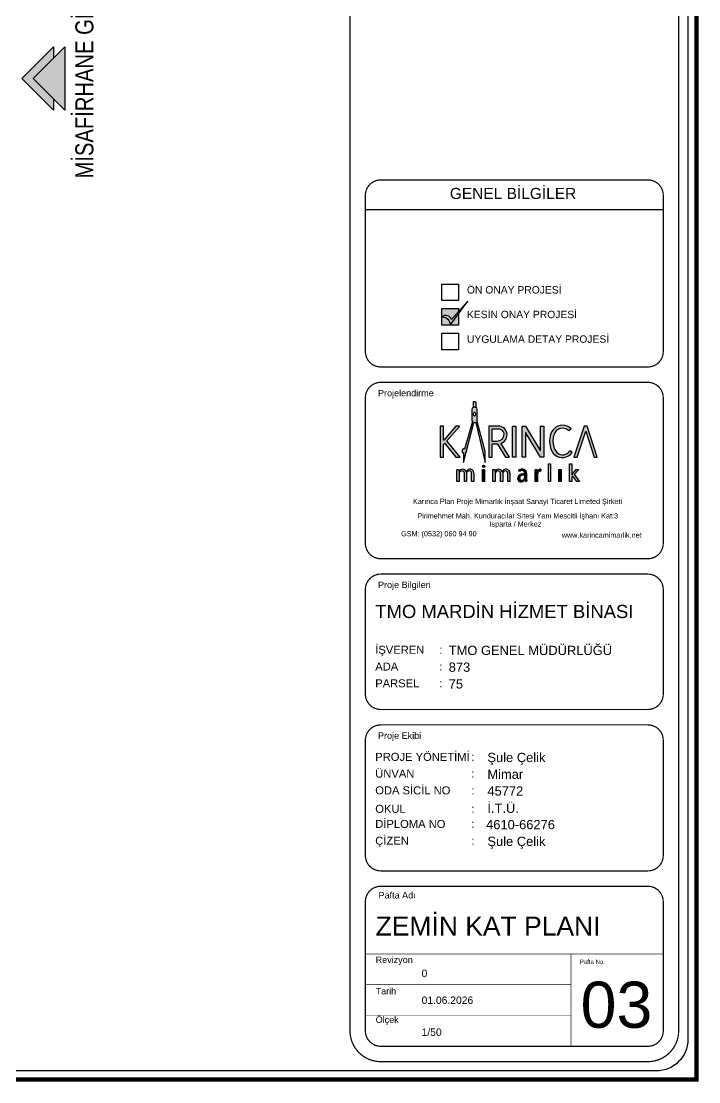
# Model space of a CAD drawing. Header units: inches. Extents: x 21 to 32698, y 13 to 3712.
# Drawn here: x 7118 to 8299, y 13 to 1862 of the extents above; entities that cross this region are included whole.
import ezdxf

# ---------------------------------------------------------------- set-up
doc = ezdxf.new("R2010")
doc.units = ezdxf.units.IN
doc.header["$MEASUREMENT"] = 0
for name, color, linetype, lineweight in [('Z_MİM_-KM-AREA-IDEN', 8, 'Continuous', 25), ('Z_MİM_-KM-Logo', 8, 'Continuous', 25), ('Z_MİM_-KM-Pafta', 8, 'Continuous', 25), ('Z_MİM_00', 8, 'Continuous', 25), ('Z_MİM__Pafta', 8, 'Continuous', 25)]:
    doc.layers.add(name, color=color, linetype=linetype, lineweight=lineweight)
doc.styles.add('not', font='micross.ttf', dxfattribs={"width": 0.8})
doc.styles.add('STYLE1', font='arial.ttf', dxfattribs={"height": 1})

# ---------------------------------------------------------------- blocks, each defined once
blk = doc.blocks.new('pergel')
h = blk.add_hatch(color=256)
h.dxf.hatch_style = 1
edge = h.paths.add_edge_path()
edge.add_arc((2974.55308290449, 1669.176967531059), 1.715819474263541, 0.4235279331038809, 65.36271147567595)
edge.add_line((2975.268360758346, 1670.736587375779), (2974.644107188362, 1670.736587375779))
edge.add_line((2974.644107188362, 1670.736587375779), (2974.644107188362, 1671.155291235299))
edge.add_line((2974.644107188362, 1671.155291235299), (2975.268360758346, 1671.374151265647))
edge.add_line((2975.268360758346, 1671.374151265647), (2975.268360758346, 1675.108166648041))
edge.add_line((2975.268360758346, 1675.108166648041), (2974.644107188362, 1675.327026678389))
edge.add_line((2974.644107188362, 1675.327026678389), (2974.644107188362, 1675.481541998786))
edge.add_line((2974.644107188362, 1675.481541998786), (2973.784139222037, 1675.481541998786))
edge.add_line((2973.784139222037, 1675.481541998786), (2973.784139222037, 1675.327026678389))
edge.add_line((2973.784139222037, 1675.327026678389), (2973.159885652052, 1675.108166648041))
edge.add_line((2973.159885652052, 1675.108166648041), (2973.159885652052, 1671.374151265647))
edge.add_line((2973.159885652052, 1671.374151265647), (2973.784139222037, 1671.155291235299))
edge.add_line((2973.784139222037, 1671.155291235299), (2973.784139222037, 1670.736587375779))
edge.add_line((2973.784139222037, 1670.736587375779), (2973.159885652052, 1670.736587375779))
edge.add_arc((2973.799580384648, 1669.189650679108), 1.673984018567663, 112.4662460190142, 180)
edge.add_line((2972.12559636608, 1669.189650679108), (2972.12559636608, 1660.156600831345))
edge.add_line((2972.12559636608, 1660.156600831345), (2972.421979303776, 1660.156600831345))
edge.add_line((2972.421979303776, 1660.156600831345), (2972.421979303776, 1659.743386423323))
edge.add_line((2972.421979303776, 1659.743386423323), (2966.180883197285, 1637.841561507803))
edge.add_spline(control_points=[(2966.180883197285, 1637.841561507803), (2966.041666886364, 1637.973959199016), (2965.596305837778, 1638.3975070879), (2964.538718586975, 1637.66636254058), (2964.273970571732, 1636.558231615602), (2964.278506464495, 1635.514025180827), (2964.899992817955, 1634.900379495528), (2965.272819639695, 1634.958989397519), (2965.435441089321, 1634.992651490601)], knot_values=[0, 0, 0, 0, 0.906065528065358, 2.898556146179975, 4.776068802223844, 6.793899606192447, 7.846818993114788, 8.645585330555871, 8.645585330555871, 8.645585330555871, 8.645585330555871], degree=3, periodic=0)
edge.add_line((2965.435441089321, 1634.992651490601), (2965.435441089321, 1627.06832932045))
edge.add_line((2965.435441089321, 1627.06832932045), (2973.534119928994, 1658.961637573256))
edge.add_line((2973.534119928994, 1658.961637573256), (2974.96040099199, 1658.961637573256))
edge.add_line((2974.96040099199, 1658.961637573256), (2975.156714876681, 1658.961637573256))
edge.add_line((2975.156714876681, 1658.961637573256), (2982.527229429327, 1627.06832932045))
edge.add_line((2982.527229429327, 1627.06832932045), (2982.527229429327, 1635.82532773742))
edge.add_line((2982.527229429327, 1635.82532773742), (2976.268855501898, 1659.743386423323))
edge.add_line((2976.268855501898, 1659.743386423323), (2976.268855501898, 1660.156600831345))
edge.add_line((2976.268855501898, 1660.156600831345), (2976.268855501898, 1669.189650679169))
edge = h.paths.add_edge_path(flags=16)
edge.add_ellipse((2974.196959621083, 1665.393443839912), major_axis=(0.0171635841157065, 1.543416035795891), ratio=0.478723991060213, start_angle=0, end_angle=360)
for p, q in [((2973.784139222037, 1675.327026678389), (2973.159885652052, 1675.108166648041)), ((2973.159885652052, 1675.108166648041), (2973.159885652052, 1671.374151265647)), ((2973.159885652052, 1671.374151265647), (2973.784139222037, 1671.155291235299)), ((2973.784139222037, 1670.736587375779), (2973.159885652052, 1670.736587375779)), ((2973.784139222037, 1675.481541998786), (2973.784139222037, 1675.327026678389)), ((2973.784139222037, 1675.481541998786), (2974.644107188362, 1675.481541998786)), ((2973.784139222037, 1671.155291235299), (2973.784139222037, 1670.736587375779)), ((2974.644107188362, 1675.481541998786), (2974.644107188362, 1675.327026678389)), ((2974.644107188362, 1675.327026678389), (2975.268360758346, 1675.108166648041)), ((2975.268360758346, 1671.374151265647), (2974.644107188362, 1671.155291235299)), ((2974.644107188362, 1671.155291235299), (2974.644107188362, 1670.736587375779)), ((2975.268360758346, 1670.736587375779), (2974.644107188362, 1670.736587375779)), ((2975.268360758346, 1675.108166648041), (2975.268360758346, 1671.374151265647)), ((2972.12559636608, 1669.189650679108), (2972.12559636608, 1660.156600831345)), ((2976.268855501898, 1660.156600831345), (2976.268855501898, 1669.18965067914)), ((2965.435441089321, 1627.06832932045), (2973.534119928994, 1658.961637573256)), ((2972.421979303776, 1659.743386423323), (2966.180883197285, 1637.841561507803)), ((2972.12559636608, 1660.156600831345), (2972.421979303776, 1660.156600831345)), ((2972.421979303776, 1660.156600831345), (2972.421979303776, 1659.743386423323)), ((2973.534119928994, 1658.961637573256), (2974.96040099199, 1658.961637573256)), ((2973.730433813684, 1658.961637573256), (2975.156714876681, 1658.961637573256)), ((2975.156714876681, 1658.961637573256), (2982.527229429327, 1627.06832932045)), ((2976.268855501898, 1659.743386423323), (2976.268855501898, 1660.156600831345)), ((2982.527229429327, 1635.82532773742), (2976.268855501898, 1659.743386423323)), ((2965.435441089321, 1634.992651490601), (2965.435441089321, 1627.06832932045)), ((2982.527229429327, 1627.06832932045), (2982.527229429327, 1635.82532773742))]:
    blk.add_line(p, q)
for centre, radius, start, end in [((2973.799580384648, 1669.189650679108), 1.673984018567758, 112.466246019004, 180), ((2974.55308290449, 1669.176967531059), 1.715819474263561, 0.4235279310538195, 65.36271147567595)]:
    blk.add_arc(centre, radius, start, end)
blk.add_ellipse((2974.196959621083, 1665.393443839912), major_axis=(0.0171635841157065, 1.543416035795891), ratio=0.478723991060213)
blk.add_open_spline([(2966.180883197285, 1637.841561507803), (2966.041666886364, 1637.973959199016), (2965.596305837778, 1638.3975070879), (2964.538718586975, 1637.66636254058), (2964.273970571732, 1636.558231615602), (2964.278506464495, 1635.514025180827), (2964.899992817955, 1634.900379495528), (2965.272819639695, 1634.958989397519), (2965.435441089321, 1634.992651490601)], degree=3, knots=[0, 0, 0, 0, 0.906065528065358, 2.898556146179975, 4.776068802223844, 6.793899606192447, 7.846818993114788, 8.645585330555871, 8.645585330555871, 8.645585330555871, 8.645585330555871])
blk = doc.blocks.new('logo')
at = {"layer": 'Z_MİM_-KM-Logo'}
h = blk.add_hatch(color=256, dxfattribs=at)
h.dxf.hatch_style = 1
h.paths.add_polyline_path([(-103729.8853628559, -47296.42739368403, -0.4640346983123956), (-103729.8156815849, -47296.42903027109), (-103727.8374155552, -47298.88346610473), (-103727.0322700617, -47298.88346610473), (-103729.4625550639, -47295.95049647651), (-103727.1836542121, -47293.38005791519, 0.6466788186582452), (-103727.21780299, -47293.30414507764), (-103727.8523149543, -47293.30414507764), (-103730.0003355958, -47295.82900353602, -0.6976781699401589), (-103730.0807327143, -47295.79943156815), (-103730.0807327143, -47293.30414507764), (-103730.6817298291, -47293.30414507764), (-103730.6817298291, -47298.88716380409), (-103730.0807327143, -47298.88716380409), (-103730.0807327143, -47296.64775703036)])
h = blk.add_hatch(color=256, dxfattribs=at)
h.dxf.hatch_style = 1
h.paths.add_polyline_path([(-103720.3246353549, -47296.57070562087), (-103718.8953484689, -47298.88346610473), (-103718.1616595139, -47298.88346610473), (-103719.733845066, -47296.39076436911, 0.345808470435466), (-103718.6015779588, -47294.81401010426, 0.4158857313964053), (-103720.1817068826, -47293.30414507764), (-103721.8790181148, -47293.30414507764), (-103721.8790181148, -47298.88716380409), (-103721.2780209999, -47298.88716380409), (-103721.2780209999, -47296.50576988434), (-103720.4411010552, -47296.50576988434, -0.2599396934353719)])
h.paths.add_polyline_path([(-103720.4411010552, -47296.05705068504), (-103721.2780209999, -47296.05705068504), (-103721.2780209999, -47293.79850147195), (-103720.1817068826, -47293.79850147195, -0.4172423685934798), (-103719.1816886341, -47294.80890353973, -0.4107982054736379)], flags=16)
h = blk.add_hatch(color=256, dxfattribs=at)
h.dxf.hatch_style = 1
h.paths.add_polyline_path([(-103716.997242811, -47293.30414507764), (-103717.5982399259, -47293.30414507764), (-103717.5982399259, -47298.88716380409), (-103716.997242811, -47298.88716380409)])
h = blk.add_hatch(color=256, dxfattribs=at)
h.dxf.hatch_style = 1
h.paths.add_polyline_path([(-103715.8904808657, -47298.88716380409), (-103715.2894837507, -47298.88716380409), (-103715.2894837507, -47294.51367101987, -0.7598852885420079), (-103715.2047596036, -47294.49011335152), (-103712.554661535, -47298.88716380409), (-103711.9536644201, -47298.88716380409), (-103711.9536644201, -47293.30414507764), (-103712.554661535, -47293.30414507764), (-103712.554661535, -47297.67763786188, -0.7598852885419533), (-103712.6393856821, -47297.70119553026), (-103715.2894837507, -47293.30414507764), (-103715.8904808657, -47293.30414507764)])
h = blk.add_hatch(color=256, dxfattribs=at)
h.dxf.hatch_style = 1
h.paths.add_polyline_path([(-103710.7275782509, -47294.79084456228, 0.1639460502794638), (-103710.6553982843, -47297.55003287653, 0.1012321673183448), (-103709.9963003331, -47298.49771263785, 0.4309901459707643), (-103706.8640145728, -47298.09688991871), (-103707.2471814775, -47297.76163710441, -0.4598362666888568), (-103709.5867159278, -47298.09099907215, -0.0998717981528822), (-103710.0851105581, -47297.31506324713, -0.1524436597480003), (-103710.1794082891, -47294.96987070598, -0.0949922888296807), (-103709.7156891463, -47294.16606752486, -0.4279411909800193), (-103707.4518173418, -47294.16606752486), (-103707.0280075012, -47293.78552465751, 0.4237683822315349), (-103710.1178578526, -47293.80122631433, 0.125383156256806)])
h = blk.add_hatch(color=256, dxfattribs=at)
h.dxf.hatch_style = 1
h.paths.add_polyline_path([(-103704.119516872, -47293.30414507764), (-103704.6860516381, -47293.30414507764), (-103706.5158844284, -47298.88716380409), (-103705.9362171968, -47298.88716380409), (-103704.405077038, -47294.21548876096), (-103702.9037653838, -47298.88716380409), (-103702.3253314884, -47298.88716380409)])
h = blk.add_hatch(color=256, dxfattribs=at)
h.dxf.hatch_style = 1
edge = h.paths.add_edge_path()
edge.add_arc((-103722.8309022776, -47300.54735976465), 0.2147337825238639, 0, 360)
h = blk.add_hatch(color=256, dxfattribs=at)
h.dxf.hatch_style = 1
h.paths.add_polyline_path([(-103710.7265905736, -47300.12062810862), (-103710.7265905736, -47303.30035189912), (-103711.1370803514, -47303.30035189912), (-103711.1370803514, -47300.12062810862)])
h = blk.add_hatch(color=256, dxfattribs=at)
h.dxf.hatch_style = 1
edge = h.paths.add_edge_path()
edge.add_line((-103705.5158719417, -47303.30035189912), (-103706.0106540621, -47303.30035189912))
edge.add_line((-103706.0106540621, -47303.30035189912), (-103706.7077607005, -47302.33281872138))
edge.add_arc((-103706.744788089, -47302.35949691591), 0.0456371949673915, 35.77271032448317, 135.6485041987957)
edge.add_line((-103706.7774216375, -47302.32759385837), (-103706.9294597761, -47302.48311324576))
edge.add_line((-103706.9294597761, -47302.48311324576), (-103706.9294597761, -47303.30035189912))
edge.add_line((-103706.9294597761, -47303.30035189912), (-103707.339949554, -47303.30035189912))
edge.add_line((-103707.339949554, -47303.30035189912), (-103707.339949554, -47300.12062810862))
edge.add_line((-103707.339949554, -47300.12062810862), (-103706.9294597761, -47300.12062810862))
edge.add_line((-103706.9294597761, -47300.12062810862), (-103706.9294597761, -47302.06166490441))
edge.add_arc((-103706.9066411786, -47302.06166490444), 0.0228185974410735, 179.9999999451918, 320.6174641943175)
edge.add_line((-103706.8890040684, -47302.07614318923), (-103706.1215172189, -47301.14120853412))
edge.add_line((-103706.1215172189, -47301.14120853412), (-103705.6175931465, -47301.14120853412))
edge.add_line((-103705.6175931465, -47301.14120853412), (-103706.4677796342, -47302.01086191792))
edge.add_line((-103706.4677796342, -47302.01086191792), (-103705.5158719417, -47303.30035189912))
h = blk.add_hatch(color=256, dxfattribs=at)
h.dxf.hatch_style = 1
edge = h.paths.add_edge_path()
edge.add_line((-103726.0230497834, -47301.504483324), (-103725.9334196077, -47301.504483324))
edge.add_arc((-103725.2915539056, -47301.79445280906), 0.7043251250094757, -0.24568273153397513, 155.6884333752869, ccw=False)
edge.add_line((-103724.5872352557, -47301.79747292662), (-103724.5872352557, -47303.30035189912))
edge.add_line((-103724.5872352557, -47303.30035189912), (-103724.9977250336, -47303.30035189912))
edge.add_line((-103724.9977250336, -47303.30035189912), (-103724.9977250336, -47301.8027881328))
edge.add_arc((-103725.4481935803, -47301.83620005936), 0.4517059534840426, 4.241946233453345, 172.4969467684034)
edge.add_line((-103725.8960319842, -47301.77721673634), (-103725.8960319842, -47303.30035189912))
edge.add_line((-103725.8960319842, -47303.30035189912), (-103726.306521762, -47303.30035189912))
edge.add_line((-103726.306521762, -47303.30035189912), (-103726.306521762, -47301.8027881328))
edge.add_arc((-103726.7803088699, -47301.86060639728), 0.4773019749665139, 6.957646208326218, 175.6663401030341)
edge.add_line((-103727.2562461971, -47301.82453929492), (-103727.2562461971, -47303.30035189912))
edge.add_line((-103727.2562461971, -47303.30035189912), (-103727.666735975, -47303.30035189912))
edge.add_line((-103727.666735975, -47303.30035189912), (-103727.666735975, -47301.14120853412))
edge.add_line((-103727.666735975, -47301.14120853412), (-103727.3271909045, -47301.14120853412))
edge.add_line((-103727.3271909045, -47301.14120853412), (-103727.3271909045, -47301.48984610463))
edge.add_line((-103727.3271909045, -47301.48984610463), (-103727.2760710007, -47301.48984610463))
edge.add_arc((-103726.6527276181, -47301.76829554556), 0.6827086228778108, 22.731919879865416, 155.9295349487668, ccw=False)
h = blk.add_hatch(color=256, dxfattribs=at)
h.dxf.hatch_style = 1
h.paths.add_polyline_path([(-103723.0507443775, -47301.14120853412), (-103722.6402545996, -47301.14120853412), (-103722.6402545996, -47303.30035189913), (-103723.0507443775, -47303.30035189913)])
h = blk.add_hatch(color=256, dxfattribs=at)
h.dxf.hatch_style = 1
edge = h.paths.add_edge_path()
edge.add_line((-103719.5012437785, -47301.504483324), (-103719.4116136027, -47301.504483324))
edge.add_arc((-103718.7697479007, -47301.79445280906), 0.7043251250094757, -0.24568273153397513, 155.6884333752869, ccw=False)
edge.add_line((-103718.0654292508, -47301.79747292662), (-103718.0654292508, -47303.30035189912))
edge.add_line((-103718.0654292508, -47303.30035189912), (-103718.4759190286, -47303.30035189912))
edge.add_line((-103718.4759190286, -47303.30035189912), (-103718.4759190286, -47301.8027881328))
edge.add_arc((-103718.9263875753, -47301.83620005936), 0.4517059534840426, 4.241946233453345, 172.4969467684034)
edge.add_line((-103719.3742259793, -47301.77721673634), (-103719.3742259793, -47303.30035189912))
edge.add_line((-103719.3742259793, -47303.30035189912), (-103719.7847157571, -47303.30035189912))
edge.add_line((-103719.7847157571, -47303.30035189912), (-103719.7847157571, -47301.8027881328))
edge.add_arc((-103720.258502865, -47301.86060639728), 0.4773019749665139, 6.957646208326218, 175.6663401030341)
edge.add_line((-103720.7344401922, -47301.82453929492), (-103720.7344401922, -47303.30035189912))
edge.add_line((-103720.7344401922, -47303.30035189912), (-103721.1449299701, -47303.30035189912))
edge.add_line((-103721.1449299701, -47303.30035189912), (-103721.1449299701, -47301.14120853412))
edge.add_line((-103721.1449299701, -47301.14120853412), (-103720.8053848996, -47301.14120853412))
edge.add_line((-103720.8053848996, -47301.14120853412), (-103720.8053848996, -47301.48984610463))
edge.add_line((-103720.8053848996, -47301.48984610463), (-103720.7542649958, -47301.48984610463))
edge.add_arc((-103720.1309216132, -47301.76829554556), 0.6827086228778108, 22.731919879865416, 155.9295349487668, ccw=False)
h = blk.add_hatch(color=256, dxfattribs=at)
h.dxf.hatch_style = 1
edge = h.paths.add_edge_path(flags=16)
edge.add_arc((-103715.5390497766, -47303.69580305117), 1.555813854922256, 85.1464944497761, 106.18920252466)
edge.add_arc((-103715.7233822648, -47302.82101874656), 0.6676818805048221, 111.9376467565006, 141.3739271116921)
edge.add_arc((-103715.7605846952, -47302.69469152278), 0.5648246026665718, 149.0523984367264, 208.1516465289448)
edge.add_arc((-103715.9704167157, -47302.66935552036), 0.4101293710904474, 225.3604839208542, 278.4511829678024)
edge.add_arc((-103715.9622842238, -47302.49757746132), 0.5798034315578712, 275.1596936648724, 343.1359125809042)
edge.add_line((-103715.4074148874, -47302.66577983568), (-103715.4074148874, -47302.14556790541))
edge = h.paths.add_edge_path()
edge.add_line((-103715.2437957354, -47303.30035189913), (-103714.9868305439, -47303.19347408867))
edge.add_arc((-103714.625146563, -47302.95362812891), 0.4339831637757889, 183.4554123590992, 213.549822767919, ccw=False)
edge.add_line((-103715.0583407472, -47302.97978506299), (-103715.0583407472, -47301.79747292662))
edge.add_arc((-103715.8423407833, -47301.84052994843), 0.7851814845548267, 3.143507283812972, 104.4446158202157)
edge.add_arc((-103715.5197038177, -47303.04065220516), 2.027888952680026, 104.8140328831326, 119.8383354385138)
edge.add_line((-103716.5286889981, -47301.28159492639), (-103716.4526242351, -47301.51694280588))
edge.add_arc((-103715.4145489777, -47303.55978139386), 2.291460175596129, 104.9426058367116, 116.937552764147, ccw=False)
edge.add_arc((-103715.8758829025, -47301.79606499691), 0.4685162555928873, -0.8222138036921933, 106.04854674310641, ccw=False)
edge.add_line((-103715.4074148874, -47301.8027881328), (-103715.4074148874, -47301.90972817815))
edge.add_arc((-103715.4820916476, -47303.79457560269), 1.886326173383014, 87.73115505877058, 108.723465555566)
edge.add_arc((-103715.7830177042, -47302.95415751112), 0.9939030356005314, 107.8457081847993, 138.3232624648538)
edge.add_arc((-103716.0656975972, -47302.73339076019), 0.6363915554098081, 136.2458491791338, 223.7541508211867)
edge.add_arc((-103716.0496429461, -47302.6444256795), 0.7115017726964226, 228.0388376016787, 295.5036544618502)
edge.add_arc((-103716.2116232553, -47302.34038446488), 1.055770859845255, 296.3332402279952, 319.6166166791629)
edge.add_line((-103715.4074148874, -47303.02441736578), (-103715.3500462536, -47303.02441736578))
edge.add_arc((-103714.7972182665, -47302.96997060881), 0.5555026846956406, 185.624789854008, 216.4943078181568)
h = blk.add_hatch(color=256, dxfattribs=at)
h.dxf.hatch_style = 1
edge = h.paths.add_edge_path()
edge.add_line((-103712.4753648263, -47301.08737507463), (-103712.4753648263, -47301.43020779143))
edge.add_arc((-103712.581616622, -47301.97219891437), 0.5523077234930068, 78.90841209954327, 171.7895631476589)
edge.add_line((-103713.1282633203, -47301.89332427562), (-103713.1282633203, -47303.30035189912))
edge.add_line((-103713.1282633203, -47303.30035189912), (-103713.5387530981, -47303.30035189912))
edge.add_line((-103713.5387530981, -47303.30035189912), (-103713.5387530981, -47301.14120853412))
edge.add_line((-103713.5387530981, -47301.14120853412), (-103713.1992080277, -47301.14120853412))
edge.add_line((-103713.1992080277, -47301.14120853412), (-103713.1992080277, -47301.48984610463))
edge.add_line((-103713.1992080277, -47301.48984610463), (-103713.1480881239, -47301.48984610463))
edge.add_arc((-103712.5247447413, -47301.76829554556), 0.6827086228778108, 85.85220787470331, 155.9295349487668, ccw=False)
h = blk.add_hatch(color=256, dxfattribs=at)
h.dxf.hatch_style = 1
h.paths.add_polyline_path([(-103708.8280251749, -47301.14120853412), (-103708.8280251749, -47303.30035189912), (-103709.2385149527, -47303.30035189912), (-103709.2385149527, -47301.14120853412)])
for p, q in [((-103707.0280075012, -47293.78552465751), (-103707.4518173418, -47294.16606752486)), ((-103721.2780209999, -47296.50576988434), (-103721.2780209999, -47296.50576988434)), ((-103706.8640145728, -47298.09688991871), (-103707.2471814775, -47297.76163710441)), ((-103726.0230497834, -47301.504483324), (-103725.9334196077, -47301.504483324)), ((-103719.5012437785, -47301.504483324), (-103719.4116136027, -47301.504483324)), ((-103716.5286889981, -47301.28159492639), (-103716.4526242351, -47301.51694280588)), ((-103712.4753648263, -47301.08737507463), (-103712.4753648263, -47301.43020779143)), ((-103715.2437957354, -47303.30035189912), (-103714.9868305439, -47303.19347408867))]:
    blk.add_line(p, q, dxfattribs=at)
for points in [[(-103729.4625550639, -47295.95049647651), (-103727.1836542121, -47293.38005791519, 0.6466788186583133), (-103727.21780299, -47293.30414507764), (-103727.8523149543, -47293.30414507764), (-103730.0003355958, -47295.82900353602, -0.6976781699401091), (-103730.0807327143, -47295.79943156815), (-103730.0807327143, -47293.30414507764), (-103730.6817298291, -47293.30414507764), (-103730.6817298291, -47298.88716380409), (-103730.0807327143, -47298.88716380409), (-103730.0807327143, -47296.64775703036), (-103729.8853628559, -47296.42739368403, -0.4640346983122524), (-103729.8156815849, -47296.42903027109), (-103727.8374155552, -47298.88346610473), (-103727.0322700617, -47298.88346610473), (-103729.4625550639, -47295.95049647651)], [(-103721.2780209999, -47296.50576988434), (-103720.4411010552, -47296.50576988434, -0.2599396934354814), (-103720.3246353549, -47296.57070562087), (-103718.8953484689, -47298.88346610473), (-103718.1616595139, -47298.88346610473), (-103719.733845066, -47296.39076436911, 0.3458084704354671), (-103718.6015779588, -47294.81401010426, 0.4158857313964039), (-103720.1817068826, -47293.30414507764), (-103721.8790181148, -47293.30414507764), (-103721.8790181148, -47298.88716380409), (-103721.2780209999, -47298.88716380409), (-103721.2780209999, -47296.50576988434)], [(-103721.2780209999, -47293.79850147195), (-103720.1817068826, -47293.79850147195, -0.4172423685929103), (-103719.1816886341, -47294.80890353973, -0.4107982054741923), (-103720.4411010552, -47296.05705068504), (-103721.2780209999, -47296.05705068504), (-103721.2780209999, -47293.79850147195)], [(-103715.2894837507, -47293.30414507764), (-103712.6393856821, -47297.70119553026, 0.7598852885404318), (-103712.554661535, -47297.67763786188), (-103712.554661535, -47293.30414507764), (-103711.9536644201, -47293.30414507764), (-103711.9536644201, -47298.88716380409), (-103712.554661535, -47298.88716380409), (-103715.2047596036, -47294.4901133515, 0.7598852885399836), (-103715.2894837507, -47294.51367101987), (-103715.2894837507, -47298.88716380409), (-103715.8904808657, -47298.88716380409), (-103715.8904808657, -47293.30414507764), (-103715.2894837507, -47293.30414507764)], [(-103707.0280075012, -47293.78552465751, 0.4237683822315339), (-103710.1178578526, -47293.80122631433, 0.1253831562567574), (-103710.7275782509, -47294.79084456228, 0.1639460502794915), (-103710.6553982843, -47297.55003287653, 0.1012321673183448), (-103709.9963003331, -47298.49771263785, 0.4309901459707638), (-103706.8640145728, -47298.09688991871, 0.4629893899269535)], [(-103707.4518173418, -47294.16606752486, 0.4279411909800184), (-103709.7156891463, -47294.16606752486, 0.0949922888296816), (-103710.1794082891, -47294.96987070598, 0.1524436597480019), (-103710.0851105581, -47297.31506324713, 0.0998717981528793), (-103709.5867159278, -47298.09099907215, 0.4598362666888563), (-103707.2471814775, -47297.76163710441, 1.570507740983856)], [(-103715.4074148874, -47301.90972817814, 0.0918532566993203), (-103716.0876040371, -47302.00807590258, 0.1337729218732159), (-103716.5253720401, -47302.29328438853, 0.4015327291813578), (-103716.5253720401, -47303.17349713184, 0.3031790496378626), (-103715.7432925777, -47303.28659717087, 0.10194386139307), (-103715.4074148874, -47303.02441736578, 57.1685497132023)], [(-103715.4074148874, -47302.14556790541, 0.0920750174089124), (-103715.9728264433, -47302.2016830578, 0.1291509793315983), (-103716.2449997137, -47302.40422823499, 0.2637411498675914), (-103716.2585916412, -47302.96117963408, 0.2358864742079883), (-103715.9101413562, -47303.07503147733, 0.3056172215014517), (-103715.4074148874, -47302.66577983568, 0.1008234001191248)]]:
    blk.add_lwpolyline(points, format="xyb", dxfattribs=at)
for points in [[(-103717.5982399259, -47293.30414507764), (-103716.997242811, -47293.30414507764), (-103716.997242811, -47298.88716380409), (-103717.5982399259, -47298.88716380409)], [(-103710.7265905736, -47300.12062810862), (-103710.7265905736, -47303.30035189912), (-103711.1370803514, -47303.30035189912), (-103711.1370803514, -47300.12062810862)], [(-103723.0507443775, -47301.14120853412), (-103722.6402545996, -47301.14120853412), (-103722.6402545996, -47303.30035189912), (-103723.0507443775, -47303.30035189912)], [(-103708.8280251749, -47301.14120853412), (-103708.8280251749, -47303.30035189912), (-103709.2385149527, -47303.30035189912), (-103709.2385149527, -47301.14120853412)]]:
    blk.add_lwpolyline(points, close=True, dxfattribs=at)
for points in [[(-103705.9362171968, -47298.88716380409), (-103704.405077038, -47294.21548876096), (-103702.9037653838, -47298.88716380409), (-103702.3253314884, -47298.88716380409), (-103704.119516872, -47293.30414507764), (-103704.6860516381, -47293.30414507764), (-103706.5158844284, -47298.88716380409), (-103705.9362171968, -47298.88716380409)], [(-103727.2562461971, -47301.82453929492), (-103727.2562461971, -47303.30035189912), (-103727.666735975, -47303.30035189912), (-103727.666735975, -47301.14120853412), (-103727.3271909045, -47301.14120853412), (-103727.3271909045, -47301.48984610463), (-103727.2760710007, -47301.48984610463)], [(-103725.8960319842, -47301.77721673634), (-103725.8960319842, -47303.30035189912), (-103726.306521762, -47303.30035189912), (-103726.306521762, -47301.8027881328)], [(-103724.5872352557, -47301.79747292662), (-103724.5872352557, -47303.30035189912), (-103724.9977250336, -47303.30035189912), (-103724.9977250336, -47301.8027881328)], [(-103720.7344401922, -47301.82453929492), (-103720.7344401922, -47303.30035189912), (-103721.1449299701, -47303.30035189912), (-103721.1449299701, -47301.14120853412), (-103720.8053848996, -47301.14120853412), (-103720.8053848996, -47301.48984610463), (-103720.7542649958, -47301.48984610463)], [(-103719.3742259793, -47301.77721673634), (-103719.3742259793, -47303.30035189912), (-103719.7847157571, -47303.30035189912), (-103719.7847157571, -47301.8027881328)], [(-103718.0654292508, -47301.79747292662), (-103718.0654292508, -47303.30035189912), (-103718.4759190286, -47303.30035189912), (-103718.4759190286, -47301.8027881328)], [(-103715.4074148874, -47301.90972817814), (-103715.4074148874, -47301.8027881328)], [(-103715.4074148874, -47302.66577983568), (-103715.4074148874, -47302.14556790541)], [(-103715.0583407472, -47301.79747292662), (-103715.0583407472, -47302.97978506299)], [(-103713.1282633203, -47301.89332427562), (-103713.1282633203, -47303.30035189912), (-103713.5387530981, -47303.30035189912), (-103713.5387530981, -47301.14120853412), (-103713.1992080277, -47301.14120853412), (-103713.1992080277, -47301.48984610463), (-103713.1480881239, -47301.48984610463)], [(-103715.3500462536, -47303.02441736578), (-103715.4074148874, -47303.02441736578)]]:
    blk.add_lwpolyline(points, dxfattribs=at)
blk.add_lwpolyline([(-103705.5158719417, -47303.30035189912), (-103706.0106540621, -47303.30035189912), (-103706.7077607005, -47302.33281872138, 0.4656480297899277), (-103706.7774216375, -47302.32759385837), (-103706.9294597761, -47302.48311324576), (-103706.9294597761, -47303.30035189912), (-103707.339949554, -47303.30035189912), (-103707.339949554, -47300.12062810862), (-103706.9294597761, -47300.12062810862), (-103706.9294597761, -47302.06166490441, 0.7042302719400705), (-103706.8890040684, -47302.07614318923), (-103706.1215172189, -47301.14120853412), (-103705.6175931465, -47301.14120853412), (-103706.4677796342, -47302.01086191792)], format="xyb", close=True, dxfattribs=at)
blk.add_circle((-103722.8309022776, -47300.54735976465), 0.2147337825238639, dxfattribs=at)
for centre, radius, start, end in [((-103726.6527276181, -47301.76829554556), 0.6827086228778108, 22.73191987986545, 155.9295349487668), ((-103726.7803088699, -47301.86060639728), 0.4773019749665139, 6.957646208326218, 175.6663401030341), ((-103725.2915539056, -47301.79445280906), 0.7043251250094757, 359.754317268466, 155.6884333752869), ((-103725.4481935803, -47301.83620005936), 0.4517059534840426, 4.241946233453345, 172.4969467684034), ((-103720.1309216132, -47301.76829554556), 0.6827086228778108, 22.73191987986545, 155.9295349487668), ((-103720.258502865, -47301.86060639728), 0.4773019749665139, 6.957646208326218, 175.6663401030341), ((-103718.7697479007, -47301.79445280906), 0.7043251250094757, 359.754317268466, 155.6884333752869), ((-103718.9263875753, -47301.83620005936), 0.4517059534840426, 4.241946233453345, 172.4969467684034), ((-103715.5197038177, -47303.04065220515), 2.02788895267728, 104.8140328828734, 119.83833543813), ((-103715.4145489777, -47303.55978139386), 2.291460175591629, 104.9426058365771, 116.9375527638297), ((-103715.8423407833, -47301.84052994841), 0.7851814845547233, 3.143507283492136, 104.4446158205835), ((-103715.8758829025, -47301.79606499691), 0.4685162555929982, 359.177786195596, 106.0485467423789), ((-103712.5247447413, -47301.76829554556), 0.6827086228778108, 85.85220787470321, 155.9295349487668), ((-103712.581616622, -47301.97219891437), 0.5523077234930068, 78.90841209954327, 171.7895631476589), ((-103714.7972182665, -47302.96997060881), 0.5555026846945674, 185.6247898539214, 216.4943078179985), ((-103714.625146563, -47302.95362812891), 0.4339831637735707, 183.4554123584414, 213.5498227676868)]:
    blk.add_arc(centre, radius, start, end, dxfattribs=at)
at = {"layer": 'Z_MİM_-KM-Logo', "xscale": 0.2281859749219269, "yscale": 0.2281859749219269, "zscale": 0.2281859749219269}
blk.add_blockref('pergel', (-104403.1267149908, -47671.17710342593), dxfattribs=at)
blk = doc.blocks.new('A$C4A67680B')
at = {"layer": 'Z_MİM__Pafta'}
h = blk.add_hatch(color=256, dxfattribs=at)
h.dxf.hatch_style = 1
edge = h.paths.add_edge_path()
edge.add_arc((-8.8314154709e-06, -0.005299510765326), 13.36889095042352, 0.022723759384916775, 90, ccw=False)
edge.add_line((13.3688810675776, 2.6511443139e-06), (42.14828030249554, 38.57840554569339))
edge.add_line((42.14828030249554, 38.57840554569339), (15.41473608681917, 9.201057102200139))
edge.add_arc((6.216319226161431, 5.760671535175787), 9.820749747251043, 20.50676762675145, 129.2702490967147)
h = blk.add_hatch(color=256, dxfattribs=at)
h.dxf.hatch_style = 1
h.paths.add_polyline_path([(-1.5150206309e-05, 26.72718071904637), (26.73776464777984, 26.72718071904637), (26.73776464777984, 3.1400904845e-06), (-1.5150206309e-05, 3.1400904845e-06)])
blk.add_lwpolyline([(-1.199081089e-05, 13.36359143969275, -0.4140974043982151), (13.36887790818218, 2.6511461328e-06), (42.14827714310013, 38.5784055456952), (15.41473292742375, 9.201057103133278, 0.5137287797326693), (-1.199081089e-05, 13.36359143969275, 3011.564854220915)], format="xyb", dxfattribs=at)
blk = doc.blocks.new('*U4')
at = {"layer": 'Z_MİM_-KM-Pafta'}
blk.add_line((5407.938899696523, 1516.480826686096), (5927.084988874276, 1516.480826686096), dxfattribs=at)
at = {"layer": 'Z_MİM_-KM-Pafta', "ltscale": 0.5, "const_width": 8}
blk.add_lwpolyline([(15, 3690.000000000001), (5985, 3690.000000000001), (5985, 0), (15, 0)], close=True, dxfattribs=at)
at = {"layer": 'Z_MİM_-KM-Pafta', "ltscale": 0.5}
blk.add_lwpolyline([(203.7316462779199, 3674.999999999999), (5915, 3675.000000000002, -0.4142135623730951), (5970, 3620), (5970, 70, -0.4142135623730951), (5915, 15), (85, 15, -0.4142135623730951), (30, 70), (30, 3499.60456144948)], format="xyb", dxfattribs=at)
at = {"layer": 'Z_MİM_-KM-Pafta', "const_width": 2.14575055628621}
for points in [[(5434.7607816501, 31.08854855802911), (5900.263106920698, 31.08854855802911, 0.4142135623730951), (5953.906870827854, 84.73231246518436), (5953.906870827854, 3604.169977748551, 0.4142135623730951), (5900.263106920698, 3657.813741655707), (5434.7607816501, 3657.813741655707, 0.4142135623730951), (5381.117017742945, 3604.169977748551), (5381.117017742945, 84.73231246518436, 0.4142135623730951)], [(5434.7607816501, 1242.243214217574), (5900.263106920698, 1242.243214217574, 0.4142135623730951), (5927.084988874276, 1269.065096171152), (5927.084988874276, 1541.504974651755, 0.4142135623730951), (5900.263106920698, 1568.326856605333), (5434.7607816501, 1568.326856605333, 0.4142135623730951), (5407.938899696523, 1541.504974651755), (5407.938899696523, 1269.065096171152, 0.4142135623730951)], [(5434.7607816501, 907.9312655096511), (5900.263106920698, 907.9312655096511, 0.4142135623730951), (5927.084988874276, 934.7531474632287), (5927.084988874276, 1188.599450310419, 0.4142135623730951), (5900.263106920698, 1215.421332263996), (5434.7607816501, 1215.421332263996, 0.4142135623730951), (5407.938899696523, 1188.599450310419), (5407.938899696523, 934.7531474632287, 0.4142135623730951)], [(5434.7607816501, 645.0768223645905), (5900.263106920698, 645.0768223645905, 0.4142135623730951), (5927.084988874276, 671.898704318168), (5927.084988874276, 854.2875016024959, 0.4142135623730951), (5900.263106920698, 881.1093835560736), (5434.7607816501, 881.1093835560736, 0.4142135623730951), (5407.938899696523, 854.2875016024959), (5407.938899696523, 671.898704318168, 0.4142135623730951)], [(5434.7607816501, 363.6798847823917), (5900.263106920698, 363.6798847823917, 0.4142135623730951), (5927.084988874276, 390.5017667359694), (5927.084988874276, 591.4330584574352, 0.4142135623730951), (5900.263106920698, 618.2549404110129), (5434.7607816501, 618.2549404110129, 0.4142135623730951), (5407.938899696523, 591.4330584574352), (5407.938899696523, 390.5017667359694, 0.4142135623730951)], [(5434.7607816501, 57.91043051160674), (5900.263106920698, 57.91043051160674, 0.4142135623730951), (5927.084988874276, 84.73231246518436), (5927.084988874276, 310.0361208752365, 0.4142135623730951), (5900.263106920698, 336.8580028288141), (5434.7607816501, 336.8580028288141, 0.4142135623730951), (5407.938899696523, 310.0361208752365), (5407.938899696523, 84.73231246518436, 0.4142135623730951)]]:
    blk.add_lwpolyline(points, format="xyb", close=True, dxfattribs=at)
at = {"layer": 'Z_MİM_-KM-Pafta'}
for points in [[(5541.414210857285, 1386.879660026206), (5570.100513794979, 1386.879660026206), (5570.100513794979, 1358.204731947532), (5541.414210857285, 1358.204731947532)], [(5541.414210857285, 1343.964648900483), (5570.100513794979, 1343.964648900483), (5570.100513794979, 1315.289720821808), (5541.414210857285, 1315.289720821808)], [(5541.414210857285, 1301.049637774758), (5570.100513794979, 1301.049637774758), (5570.100513794979, 1272.374709696084), (5541.414210857285, 1272.374709696084)]]:
    blk.add_lwpolyline(points, close=True, dxfattribs=at)
at = {"layer": 'Z_MİM_-KM-Pafta', "const_width": 1.072875278143105}
for points in [[(5407.938899696523, 218.8417222330726), (5927.084988874276, 218.8417222330726)], [(5766.153697152812, 57.91043051160674), (5766.153697152812, 218.8417222330726)], [(5407.938899696523, 165.1979583259173), (5766.153697152812, 165.1979583259173)], [(5407.938899696523, 111.554194418762), (5766.153697152812, 111.554194418762)]]:
    blk.add_lwpolyline(points, dxfattribs=at)
at = {"xscale": 1.072875278143105, "yscale": 1.072875278143105, "zscale": 1.072875278143105}
blk.add_blockref('A$C4A67680B', (5541.414227111567, 1315.289720821808), dxfattribs=at)
at = {"layer": 'Z_MİM_-KM-Pafta', "xscale": 9.655877503287947, "yscale": 9.655877503287947, "zscale": 9.655877503287947}
blk.add_blockref('logo', (1007148.925303197, 457797.4601443731), dxfattribs=at)
at = {"color": 7, "style": 'STYLE1'}
blk.add_attdef('00', (5783.032324619339, 90.15266681983525), '', height=80.46564586073289, dxfattribs=at)
at = {"layer": 'Z_MİM_-KM-Pafta', "color": 7, "attachment_point": 1, "style": 'STYLE1'}
for s, width, gutter_width, insert, char_height in [('GENEL BİLGİLER', 975.0023537570667, 100, (5555.149803050748, 1554.441920854019), 19.31175500657589), ('ÖN ONAY PROJESİ', 975.0023537570667, 100, (5584.974311056388, 1383.133484588842), 12.87450333771726), ('KESİN ONAY PROJESİ', 975.0023537570667, 100, (5584.974311056388, 1340.218473463118), 12.87450333771726), ('UYGULAMA DETAY PROJESİ', 975.0023537570667, 100, (5584.974311056388, 1297.303462337394), 12.87450333771726), ('Projelendirme', 975.0023537570667, 100, (5430.002393262807, 1202.314172331707), 11.26519042050261), ('Karınca Plan Proje Mimarlık İnşaat Sanayi Ticaret Limeted Şirketi', 1170.00282450848, 120, (5490.862342244287, 1012.357230351286), 9.012152336402083), ('Pirimehmet Mah. Kunduracılar Sitesi Yanı Mescitli İşhanı Kat:3', 1170.00282450848, 120, (5498.458593602362, 987.1436672288318), 9.012152336402083), ('Isparta / Merkez', 1170.00282450848, 120, (5624.355214246334, 973.0264581873893), 9.012152336402083), ('GSM: (0532) 060 94 90', 1170.00282450848, 120, (5470.197437858031, 956.0317202266997), 9.012152336402083), ('www.karincamimarlik.net', 1170.00282450848, 120, (5750.232669374941, 953.6096274432463), 9.012152336402083), ('Proje Bilgileri', 975.0023537570667, 100, (5430.002393262807, 868.0022236237846), 11.26519042050261), ('TMO MARDİN HİZMET BİNASI', 975.0023537570667, 100, (5425.266544520717, 827.4428021925547), 23), ('İŞVEREN^I:', 975.0023537570667, 100, (5425.144993295885, 756.1465767194272), 13.94737861586037), ('TMO GENEL MÜDÜRLÜĞÜ', 975.0023537570667, 100, (5553.17793671104, 756.1465767194272), 16.09312917214658), ('ADA^I^I:', 975.0023537570667, 100, (5425.144993295885, 726.9234977147712), 13.94737861586037), ('873', 975.0023537570667, 100, (5553.17793671104, 726.9234977147712), 16.09312917214658), ('PARSEL^I:', 975.0023537570667, 100, (5425.144993295885, 697.7004187101072), 13.94737861586037), ('75', 975.0023537570667, 100, (5553.17793671104, 697.7004187101072), 16.09312917214658), ('Proje Ekibi', 975.0023537570667, 100, (5430.002393262807, 605.1477804787239), 11.26519042050261), ('PROJE YÖNETİMİ^I:', 975.0023537570667, 100, (5425.144993295885, 569.4865322165306), 13.94737861586037), ('Şule Çelik', 975.0023537570667, 100, (5620.610543526202, 569.4865322165306), 16.09312917214658), ('ÜNVAN^I^I:', 975.0023537570667, 100, (5425.144993295885, 540.2634532118744), 13.94737861586037), ('Mimar', 975.0023537570667, 100, (5620.610543526202, 540.2634532118744), 16.09312917214658), ('ODA SİCİL NO^I:', 975.0023537570667, 100, (5425.144993295885, 511.0403742072104), 13.94737861586037), ('45772', 975.0023537570667, 100, (5620.610543526202, 511.0403742072104), 16.09312917214658), ('İ.T.Ü.', 975.0023537570667, 100, (5620.610543526202, 480.9591124568438), 16.09312917214658), ('OKUL^I^I^I:', 975.0023537570667, 100, (5425.144993295885, 478.8541158629173), 13.94737861586037), ('DİPLOMA NO^I:', 975.0023537570667, 100, (5425.144993295885, 452.4852071070671), 13.94737861586037), ('4610-66276', 975.0023537570667, 100, (5618.359777812142, 452.4852071070671), 16.09312917214658), ('ÇİZEN^I^I:', 975.0023537570667, 100, (5425.144993295885, 423.2621281024108), 13.94737861586037), ('Şule Çelik', 975.0023537570667, 100, (5620.610543526202, 423.2621281024108), 16.09312917214658), ('Pafta Adı', 975.0023537570667, 100, (5430.844669730777, 326.8738249523062), 11.26519042050261), ('Revizyon', 975.0023537570667, 100, (5425.828062166029, 214.3978206411399), 11.26519042050261), ('Pafta No:', 975.0023537570667, 100, (5781.77790353212, 208.942366894899), 7.510126947001737), ('Tarih', 975.0023537570667, 100, (5425.828062166029, 159.7294827985137), 11.26519042050261), ('01.06.2026', 975.0023537570667, 100, (5505.907822383644, 144.6784485073918), 12.87450333771726), ('Ölçek', 975.0023537570667, 100, (5425.828062166029, 109.9830819936673), 11.26519042050261)]:
    blk.add_mtext_dynamic_manual_height_columns(s, width=width, gutter_width=gutter_width, heights=[0], dxfattribs=dict(at, insert=insert, char_height=char_height))
at = {"layer": 'Z_MİM_-KM-Pafta', "color": 7, "style": 'STYLE1'}
for tag, p, height in [('PAFTA_ADI', (5425.828062166033, 251.0279805773657), 33), ('REVIZYON', (5505.907822383644, 178.5497247576602), 12.87450333771726), ('OLCEK', (5505.907822383644, 76.0322564916692), 12.87450333771726)]:
    blk.add_attdef(tag, p, '', height=height, dxfattribs=at)
blk = doc.blocks.new('A$C319C2769')
h = blk.add_hatch(color=256)
h.dxf.hatch_style = 1
h.paths.add_polyline_path([(69.99997184570748, 47.42967011686413), (-2.81542925222e-05, 47.42967011686413), (34.99997184570748, 12.42967014742317)])
for p, q in [((-2.81542925222e-05, 47.42967011686413), (34.99997184570748, 12.42967014742317)), ((-2.81542925222e-05, 47.42967011686413), (69.99997184570748, 47.42967011686413)), ((34.99997184570748, 12.42967014742317), (69.99997184570748, 47.42967011686413)), ((-2.81542925222e-05, 34.99994839209831), (34.99997184570748, -5.1575305406e-05)), ((-2.81542925222e-05, 34.99994839209831), (12.42969357658512, 34.99994839209831)), ((34.99997184570748, -5.1575305406e-05), (69.99997184570748, 34.99994839209831)), ((57.5702501107553, 34.99994839209831), (69.99997184570748, 34.99994839209831))]:
    blk.add_line(p, q)
for points in [[(34.99997184570748, -5.1575305406e-05), (-2.81542925222e-05, 34.99994839209831), (34.99997184570748, 12.42967014742317), (12.42969357658512, 34.99994839209831)], [(34.99997184570748, -5.1575305406e-05), (34.99997184570748, 12.42967014742317), (69.99997184570748, 34.99994839209831), (57.5702501107553, 34.99994839209831)]]:
    blk.add_solid(points)

msp = doc.modelspace()

# ---------------------------------------------------------------- block references
at = {"layer": 'Z_MİM_-KM-AREA-IDEN', "xscale": 1.575, "yscale": 1.575, "zscale": 1.575, "rotation": 270}
msp.add_blockref('A$C319C2769', (7119.140277846433, 1817.306052315698), dxfattribs=at)
at = {"layer": 'Z_MİM_00'}
msp.add_blockref('*U4', (2309.806127300371, 17.05146579105868), dxfattribs=at).add_auto_attribs({'OLCEK': '1/50', 'REVIZYON': '0', 'PAFTA_ADI': 'ZEMİN KAT PLANI', '00': '03'})

# ---------------------------------------------------------------- texts
at = {"layer": 'Z_MİM_-KM-AREA-IDEN', "color": 7, "insert": (7253.485133641837, 1587.892803886172), "char_height": 31.5, "width": 374.3417184592494, "attachment_point": 7, "rotation": 90, "style": 'not'}
msp.add_mtext('MİSAFİRHANE GİRİŞİ', dxfattribs=at)

doc.saveas('drawing.dxf')
